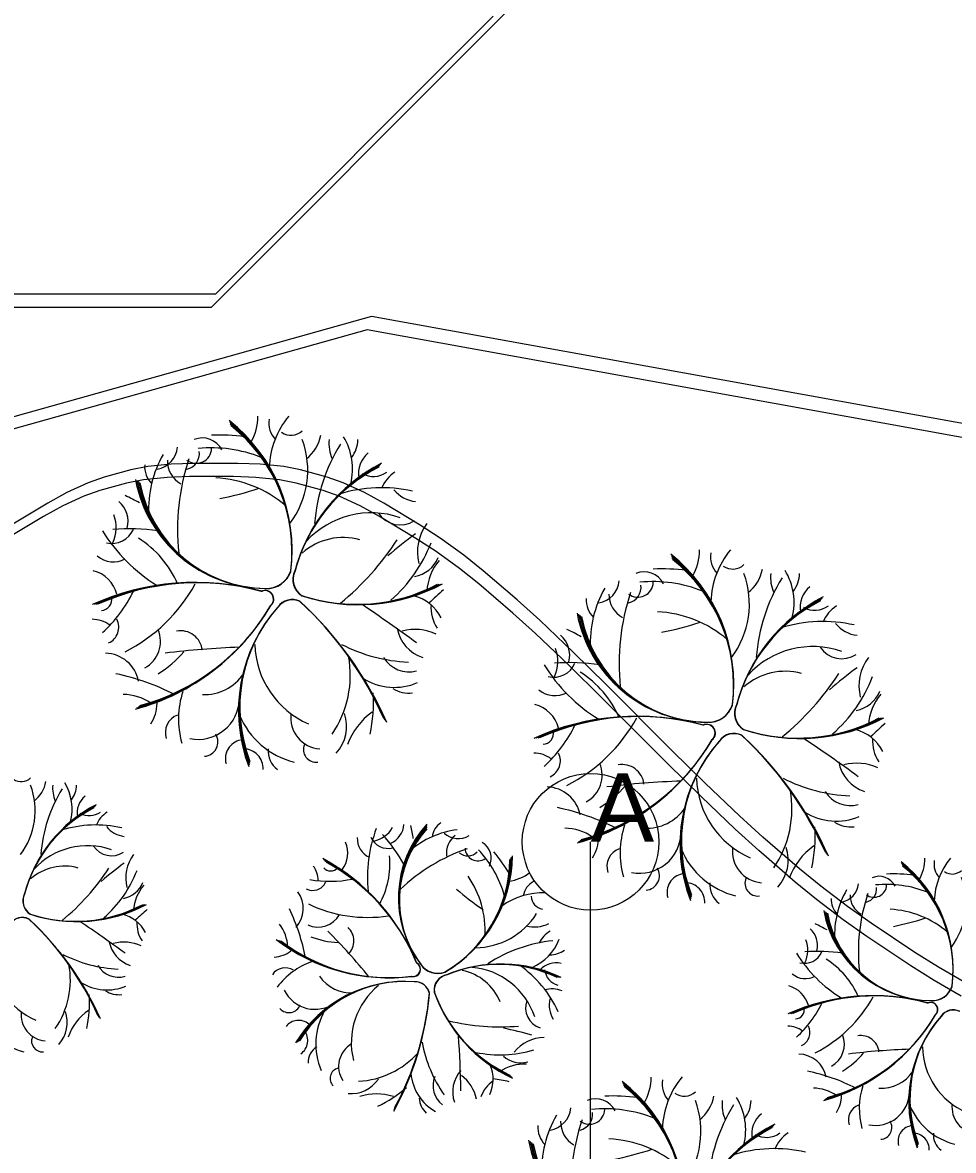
# Model space of a CAD drawing. Header units: metres. Extents: x -1097 to 1588, y -673 to 884.
# Drawn here: x 579.87 to 612.86, y 459.07 to 499.01 of the extents above; entities that cross this region are included whole.
import ezdxf

# ---------------------------------------------------------------- set-up
doc = ezdxf.new("R2010")
doc.units = ezdxf.units.M
doc.linetypes.add('DASHED', pattern=[1.524, 1.27, -0.254])
for name, color, linetype, lineweight, plot in [('CORTES', 1, 'Continuous', 0, False), ('REPLANTEO', 1, 'Continuous', 0, False), ('TERRENO', 188, 'Continuous', 0, False), ('VEGETACION', 85, 'Continuous', 0, False), ('VISTA LEJOS', 7, 'Continuous', 0, False)]:
    doc.layers.add(name, color=color, linetype=linetype, lineweight=lineweight, plot=plot)
doc.styles.add('ARIAL', font='arial.ttf')

msp = doc.modelspace()

# ---------------------------------------------------------------- linework, layer by layer
at = {"layer": 'CORTES'}
msp.add_lwpolyline([(600, 175), (600, 470)], dxfattribs=at)
msp.add_circle((600, 470), 2.42, dxfattribs=at)
at = {"layer": 'REPLANTEO', "linetype": 'DASHED'}
msp.add_lwpolyline([(600, 216), (600, 470)], dxfattribs=at)
at = {"layer": 'TERRENO'}
for points in [[(576.735, 488.933), (586.565, 488.933), (586.565, 488.933), (596.396, 498.763), (599.66, 502.056)], [(613.129, 464.539), (612.179, 465.086), (611.343, 465.614), (609.788, 466.651), (608.953, 467.236), (608.002, 467.956), (607.254, 468.571), (605.958, 469.694), (605.122, 470.452), (603.913, 471.604), (602.732, 472.766), (600.399, 475.099), (599.228, 476.251), (598.047, 477.374), (597.25, 478.094), (596.041, 479.131), (595.359, 479.678), (594.524, 480.283), (593.813, 480.744), (592.517, 481.521), (591.836, 481.896), (591.087, 482.241), (590.521, 482.443), (589.57, 482.702), (588.975, 482.817), (588.14, 482.904), (587.343, 482.933), (585.788, 482.933), (584.991, 482.904), (584.156, 482.817), (583.56, 482.702), (582.61, 482.443), (582.044, 482.241), (581.295, 481.896), (580.613, 481.521), (579.317, 480.744)]]:
    msp.add_lwpolyline(points, dxfattribs=at)
at = {"layer": 'VEGETACION'}
for centre, radius, start, end in [((583.564, 480.316), 5.862, -7.0126, 51.7609), ((586.345, 485.081), 1.869, -30.3109, -0.1369), ((589.441, 484.822), 0.839, 169.6778, -136.2887), ((591.613, 483.157), 3, 140.203, 178.1947), ((583.62, 480.302), 5.803, -7.0126, 51.7609), ((583.676, 480.287), 5.745, -7.0126, 51.7609), ((583.733, 480.273), 5.686, -7.0126, 51.7609), ((589.386, 484.977), 0.58, -125.0679, -46.7585), ((586.246, 483.526), 0.775, 26.989, 112.3536), ((586.863, 477.834), 6.571, 82.3394, 92.5468), ((586.845, 483.157), 3.133, -37.04, 20.2784), ((589.082, 484.657), 1.382, -52.2138, -10.7459), ((592.079, 484.112), 1.353, 174.4694, -156.1224), ((589.388, 483.209), 2.176, -14.1206, 31.5271), ((590.714, 484.255), 1.04, -37.8757, -0.6938), ((588.184, 481.795), 3.845, 149.9473, -176.8254), ((584.493, 484.065), 0.878, -80.5732, -5.4598), ((586.024, 483.951), 0.548, -126.8376, -2.2225), ((585.577, 483.748), 0.561, -77.8599, 7.8919), ((586.567, 479.198), 4.754, 68.3223, 95.6759), ((596.462, 480.804), 6.258, 148.3668, 175.7309), ((592.706, 483.051), 0.93, 129.1335, -169.7906), ((585.052, 483.29), 0.855, 175.5863, -134.2924), ((585.941, 483.494), 0.939, 178.8709, -119.6274), ((593.218, 481.061), 7.859, 161.4244, -173.9045), ((595.228, 478.066), 5.906, 117.2325, 165.0827), ((595.29, 478.057), 5.967, 117.2325, 165.0827), ((595.351, 478.049), 6.027, 117.2325, 165.0827), ((595.167, 478.074), 5.846, 117.2325, 165.0827), ((592.298, 483.748), 0.81, -119.4079, -53.7772), ((593.715, 482.077), 1.206, 122.4262, 158.3906), ((588.52, 483.704), 4.73, -169.3991, -90.6111), ((588.527, 483.656), 4.683, -169.3991, -90.6111), ((588.533, 483.608), 4.635, -169.3991, -90.6111), ((588.54, 483.559), 4.588, -169.3991, -90.6111), ((586.524, 478.798), 4.093, 49.1819, 87.2866), ((584.679, 493.273), 11.329, -78.8812, -71.6233), ((592.587, 477.544), 4.996, 77.262, 107.3482), ((581.012, 476.744), 6.054, 60.2465, 65.6779), ((593.912, 483.174), 1.128, -141.3142, -95.8118), ((582.678, 481.348), 0.931, -14.6065, 49.1598), ((581.938, 481.129), 1.251, -25.4563, 21.2377), ((592.225, 478.533), 3.119, 70.8016, 137.4059), ((593.253, 482.143), 0.922, -146.5166, -56.5593), ((587.817, 484.202), 6.03, -148.0271, -121.8354), ((583.041, 481.396), 0.827, -103.4701, -23.891), ((583.633, 473.73), 7.353, 81.8669, 94.4128), ((602.258, 469.236), 14.413, 125.9438, 130.9474), ((595.555, 480.254), 1.693, 143.1596, -166.5877), ((582.076, 477.712), 3.584, 23.3346, 57.9119), ((591.235, 478.588), 2.189, 74.3184, 131.5501), ((585.16, 485.819), 9.484, -50.9616, -32.7007), ((589.564, 482.423), 5.12, -49.014, -20.954), ((583.089, 480.793), 0.88, -130.2988, -61.7859), ((599.213, 475.578), 5.862, -7.0126, 51.7609), ((599.27, 475.564), 5.803, -7.0126, 51.7609), ((601.994, 480.343), 1.869, -30.3109, -0.1369), ((605.09, 480.084), 0.839, 169.6778, -136.2887), ((607.263, 478.419), 3, 140.203, 178.1947), ((593.554, 480.507), 1.134, -79.471, -22.6738), ((596.031, 478.773), 1.835, 139.4516, 176.9574), ((599.326, 475.549), 5.745, -7.0126, 51.7609), ((599.382, 475.535), 5.686, -7.0126, 51.7609), ((605.036, 480.239), 0.58, -125.0679, -46.7585), ((582.1, 478.485), 1.149, 14.1637, 76.1762), ((588.519, 479.881), 0.907, -93.1322, -17.9739), ((588.526, 479.87), 0.898, -93.1322, -17.9739), ((588.532, 479.86), 0.889, -93.1322, -17.9739), ((588.539, 479.85), 0.88, -93.1322, -17.9739), ((590.109, 479.283), 0.66, 153.4198, -121.2712), ((590.118, 479.287), 0.667, 153.4198, -121.2712), ((590.127, 479.292), 0.674, 153.4198, -121.2712), ((590.137, 479.296), 0.681, 153.4198, -121.2712), ((601.895, 478.787), 0.775, 26.989, 112.3536), ((602.513, 473.096), 6.571, 82.3394, 92.5468), ((602.494, 478.418), 3.133, -37.04, 20.2784), ((604.732, 479.918), 1.382, -52.2138, -10.7459), ((612.112, 476.065), 6.258, 148.3668, 175.7309), ((607.728, 479.374), 1.353, 174.4694, -156.1224), ((605.038, 478.47), 2.176, -14.1206, 31.5271), ((606.364, 479.517), 1.04, -37.8757, -0.6938), ((585.984, 470.303), 8.881, 74.7272, 114.2407), ((586.016, 470.389), 8.792, 74.7272, 114.2407), ((586.048, 470.474), 8.703, 74.7272, 114.2407), ((586.08, 470.56), 8.615, 74.7272, 114.2407), ((580.848, 481.964), 5.869, -63.0744, -28.8672), ((591.695, 484.61), 6.199, -108.1317, -62.2585), ((591.721, 484.669), 6.263, -108.1317, -62.2585), ((591.746, 484.728), 6.327, -108.1317, -62.2585), ((591.772, 484.787), 6.391, -108.1317, -62.2585), ((601.824, 470.746), 10.79, 130.7293, 134.4144), ((603.834, 477.057), 3.845, 149.9473, -176.8254), ((600.143, 479.327), 0.878, -80.5732, -5.4598), ((601.674, 479.212), 0.548, -126.8376, -2.2225), ((601.227, 479.01), 0.561, -77.8599, 7.8919), ((602.217, 474.46), 4.754, 68.3223, 95.6759), ((608.356, 478.313), 0.93, 129.1335, -169.7906), ((582.649, 478.582), 0.39, -87.4794, 11.746), ((579.51, 480.944), 4.762, -47.9098, -25.8136), ((588.451, 478.587), 0.311, -49.8029, 114.2093), ((588.458, 478.589), 0.308, -49.8029, 114.2093), ((588.466, 478.592), 0.305, -49.8029, 114.2093), ((588.473, 478.595), 0.302, -49.8029, 114.2093), ((589.431, 477.929), 0.64, 64.1571, 144.9717), ((589.429, 477.939), 0.634, 64.1571, 144.9717), ((589.427, 477.948), 0.627, 64.1571, 144.9717), ((589.424, 477.958), 0.621, 64.1571, 144.9717), ((581.228, 469.306), 12.511, 23.8645, 47.4059), ((581.145, 469.208), 12.64, 23.8645, 47.4059), ((581.063, 469.109), 12.769, 23.8645, 47.4059), ((580.981, 469.01), 12.898, 23.8645, 47.4059), ((593.362, 477.245), 1.513, 26.9787, 76.13), ((600.701, 478.552), 0.855, 175.5863, -134.2924), ((601.59, 478.756), 0.939, 178.8709, -119.6274), ((608.867, 476.323), 7.859, 161.4244, -173.9045), ((610.817, 473.336), 5.846, 117.2325, 165.0827), ((610.878, 473.327), 5.906, 117.2325, 165.0827), ((610.94, 473.319), 5.967, 117.2325, 165.0827), ((611.001, 473.311), 6.027, 117.2325, 165.0827), ((581.795, 482.372), 7.95, -74.8679, -30.4024), ((581.869, 482.337), 7.87, -74.8679, -30.4024), ((581.943, 482.302), 7.791, -74.8679, -30.4024), ((582.017, 482.267), 7.711, -74.8679, -30.4024), ((593.028, 474.64), 5.509, 138.4124, -158.9788), ((592.989, 474.682), 5.454, 138.4124, -158.9788), ((592.951, 474.725), 5.399, 138.4124, -158.9788), ((592.913, 474.767), 5.344, 138.4124, -158.9788), ((557.517, 427.296), 61.595, 53.87007, 56.06767), ((595.647, 478.297), 1.306, 175.4194, -146.0112), ((602.173, 474.059), 4.093, 49.1819, 87.2866), ((607.947, 479.01), 0.81, -119.4079, -53.7772), ((609.364, 477.339), 1.206, 122.4262, 158.3906), ((582.348, 476.882), 0.997, 52.2518, 90.5793), ((582.671, 477.601), 0.61, -65.7095, 27.1401), ((604.169, 478.966), 4.73, -169.3991, -90.6111), ((604.176, 478.918), 4.683, -169.3991, -90.6111), ((604.183, 478.869), 4.635, -169.3991, -90.6111), ((604.19, 478.821), 4.588, -169.3991, -90.6111), ((600.328, 488.535), 11.329, -78.8812, -71.6233), ((608.237, 472.806), 4.996, 77.262, 107.3482), ((609.562, 478.436), 1.128, -141.3142, -95.8118), ((583.689, 477.098), 1.069, -61.5198, 22.9503), ((585.468, 476.694), 0.78, 6.6356, 100.1339), ((594.491, 477.826), 1.374, -169.0993, -108.5458), ((593.781, 475.738), 1.784, 65.2459, 104.8545), ((598.328, 476.61), 0.931, -14.6065, 49.1598), ((596.662, 472.006), 6.054, 60.2465, 65.6779), ((591.254, 477.068), 3.15, -178.6401, -113.41), ((593.769, 482.034), 5.671, -117.2715, -92.2861), ((607.875, 473.795), 3.119, 70.8016, 137.4059), ((582.78, 475.458), 1.222, 10.8837, 88.4892), ((582.7, 479.175), 3.781, -58.5365, -40.244), ((588.502, 448.324), 28.581, 91.8959, 97.1824), ((587.764, 475.905), 3.722, -34.2307, 10.3731), ((593.562, 477.063), 1.045, -148.9222, -74.8688), ((597.588, 476.391), 1.251, -25.4563, 21.2377), ((608.903, 477.405), 0.922, -146.5166, -56.5593), ((611.204, 475.516), 1.693, 143.1596, -166.5877), ((603.467, 479.463), 6.03, -148.0271, -121.8354), ((598.691, 476.658), 0.827, -103.4701, -23.891), ((599.283, 468.992), 7.353, 81.8669, 94.4128), ((617.908, 464.498), 14.413, 125.9438, 130.9474), ((581.461, 467.731), 8.396, 63.1155, 78.2042), ((586.331, 476.868), 1.651, -93.0608, -33.7955), ((593.053, 477.562), 2.092, -122.2591, -66.9897), ((597.726, 472.973), 3.584, 23.3346, 57.9119), ((606.885, 473.85), 2.189, 74.3184, 131.5501), ((600.81, 481.081), 9.484, -50.9616, -32.7007), ((605.213, 477.684), 5.12, -49.014, -20.954), ((588.6, 474.35), 3.202, 162.2918, -164.5827), ((593.566, 476.346), 1.081, -121.9118, -83.5178), ((598.739, 476.055), 0.88, -130.2988, -61.7859), ((609.204, 475.769), 1.134, -79.471, -22.6738), ((583.424, 473.484), 1.735, 55.0521, 89.7129), ((583.331, 474.9), 1.306, -33.6652, 0.2761), ((586.091, 475.092), 1.466, -101.2643, -1.1503), ((586.334, 474.985), 5.974, -11.3278, 2.7521), ((611.681, 474.035), 1.835, 139.4516, 176.9574), ((590.488, 474.402), 1.115, 172.8016, -94.3436), ((589.931, 474.087), 1.423, -42.0554, 18.6273), ((593.602, 472.665), 2.347, 124.7312, 160.552), ((597.749, 473.747), 1.149, 14.1637, 76.1762), ((604.169, 475.142), 0.907, -93.1322, -17.9739), ((604.175, 475.132), 0.898, -93.1322, -17.9739), ((604.182, 475.122), 0.889, -93.1322, -17.9739), ((604.189, 475.112), 0.88, -93.1322, -17.9739), ((605.758, 474.545), 0.66, 153.4198, -121.2712), ((605.768, 474.549), 0.667, 153.4198, -121.2712), ((605.777, 474.553), 0.674, 153.4198, -121.2712), ((605.786, 474.558), 0.681, 153.4198, -121.2712), ((585.59, 473.868), 0.66, 109.7766, -161.1616), ((590.194, 475.591), 2.858, -157.3326, -104.242), ((601.634, 465.565), 8.881, 74.7272, 114.2407), ((601.666, 465.651), 8.792, 74.7272, 114.2407), ((601.698, 465.736), 8.703, 74.7272, 114.2407), ((601.73, 465.822), 8.615, 74.7272, 114.2407), ((595.16, 476.206), 4.762, -47.9098, -25.8136), ((596.498, 477.226), 5.869, -63.0744, -28.8672), ((604.101, 473.848), 0.311, -49.8029, 114.2093), ((604.108, 473.851), 0.308, -49.8029, 114.2093), ((604.116, 473.854), 0.305, -49.8029, 114.2093), ((604.123, 473.857), 0.302, -49.8029, 114.2093), ((607.345, 479.872), 6.199, -108.1317, -62.2585), ((607.37, 479.931), 6.263, -108.1317, -62.2585), ((607.396, 479.99), 6.327, -108.1317, -62.2585), ((607.422, 480.049), 6.391, -108.1317, -62.2585), ((617.473, 466.008), 10.79, 130.7293, 134.4144), ((586.281, 473.541), 0.513, -86.0663, 31.7343), ((598.299, 473.844), 0.39, -87.4794, 11.746), ((605.081, 473.191), 0.64, 64.1571, 144.9717), ((605.079, 473.201), 0.634, 64.1571, 144.9717), ((605.076, 473.21), 0.627, 64.1571, 144.9717), ((605.074, 473.219), 0.621, 64.1571, 144.9717), ((596.877, 464.568), 12.511, 23.8645, 47.4059), ((596.795, 464.469), 12.64, 23.8645, 47.4059), ((596.713, 464.371), 12.769, 23.8645, 47.4059), ((596.631, 464.272), 12.898, 23.8645, 47.4059), ((609.012, 472.507), 1.513, 26.9787, 76.13), ((587.734, 472.943), 0.675, 102.0332, -164.9929), ((590.278, 473.273), 0.456, 157.6352, -83.3031), ((597.445, 477.634), 7.95, -74.8679, -30.4024), ((597.519, 477.599), 7.87, -74.8679, -30.4024), ((597.593, 477.564), 7.791, -74.8679, -30.4024), ((597.667, 477.529), 7.711, -74.8679, -30.4024), ((608.677, 469.902), 5.509, 138.4124, -158.9788), ((608.639, 469.944), 5.454, 138.4124, -158.9788), ((608.601, 469.986), 5.399, 138.4124, -158.9788), ((608.562, 470.029), 5.344, 138.4124, -158.9788), ((573.167, 422.558), 61.595, 53.87007, 56.06767), ((611.297, 473.558), 1.306, 175.4194, -146.0112), ((587.701, 472.594), 0.696, -2.8136, 89.859), ((589.393, 473.217), 0.818, 174.9157, -126.473), ((597.997, 472.144), 0.997, 52.2518, 90.5793), ((598.32, 472.863), 0.61, -65.7095, 27.1401), ((599.339, 472.359), 1.069, -61.5198, 22.9503), ((601.117, 471.956), 0.78, 6.6356, 100.1339), ((610.14, 473.088), 1.374, -169.0993, -108.5458), ((609.431, 470.999), 1.784, 65.2459, 104.8545), ((579.829, 472.611), 0.479, -125.0679, -46.7585), ((579.578, 472.346), 1.142, -52.2138, -10.7459), ((604.152, 443.585), 28.581, 91.8959, 97.1824), ((606.904, 472.329), 3.15, -178.6401, -113.41), ((609.418, 477.295), 5.671, -117.2715, -92.2861), ((577.729, 471.106), 2.589, -37.04, 20.2784), ((585.676, 469.162), 5.171, 148.3668, 175.7309), ((582.054, 471.896), 1.118, 174.4694, -156.1224), ((579.831, 471.149), 1.798, -14.1206, 31.5271), ((580.926, 472.014), 0.859, -37.8757, -0.6938), ((598.43, 470.72), 1.222, 10.8837, 88.4892), ((598.35, 474.436), 3.781, -58.5365, -40.244), ((603.414, 471.167), 3.722, -34.2307, 10.3731), ((609.211, 472.325), 1.045, -148.9222, -74.8688), ((584.758, 466.886), 4.98, 117.2325, 165.0827), ((582.572, 471.019), 0.769, 129.1335, -169.7906), ((584.605, 466.906), 4.83, 117.2325, 165.0827), ((584.656, 466.9), 4.88, 117.2325, 165.0827), ((584.707, 466.893), 4.93, 117.2325, 165.0827), ((582.235, 471.595), 0.669, -119.4079, -53.7772), ((583.405, 470.214), 0.996, 122.4262, 158.3906), ((597.11, 462.992), 8.396, 63.1155, 78.2042), ((601.981, 472.13), 1.651, -93.0608, -33.7955), ((608.703, 472.824), 2.092, -122.2591, -66.9897), ((582.474, 466.468), 4.128, 77.262, 107.3482), ((583.569, 471.121), 0.932, -141.3142, -95.8118), ((592.617, 470.662), 0.769, -67.117, -3.3508), ((597.1, 468.017), 3.908, 138.0903, -143.1217), ((597.071, 467.989), 3.869, 138.0903, -143.1217), ((597.043, 467.96), 3.83, 138.0903, -143.1217), ((588.761, 469.439), 5.002, 7.736, 13.1674), ((595.084, 470.083), 0.707, 123.0758, 173.1971), ((604.25, 469.612), 3.202, 162.2918, -164.5827), ((601.984, 470.247), 5.974, -11.3278, 2.7521), ((609.216, 471.608), 1.081, -121.9118, -83.5178), ((592.46, 470.114), 0.727, 177.1906, -114.2964), ((597.072, 468.728), 4.982, 159.4624, -174.3459), ((592.831, 470.448), 0.683, -155.9806, -76.4016), ((592.102, 471.038), 1.034, -77.9669, -31.2728), ((588.103, 466.205), 6.075, 29.3564, 41.9022), ((597.015, 467.931), 3.791, 138.0903, -143.1217), ((595.679, 467.278), 3.177, 97.4368, 130.6641), ((595.311, 470.839), 0.725, -133.0838, -57.9704), ((595.665, 469.602), 0.776, 126.3603, -172.138), ((599.074, 468.746), 1.735, 55.0521, 89.7129), ((598.981, 470.162), 1.306, -33.6652, 0.2761), ((601.741, 470.354), 1.466, -101.2643, -1.1503), ((582.175, 467.286), 2.577, 70.8016, 137.4059), ((583.024, 470.269), 0.762, -146.5166, -56.5593), ((590.449, 469.602), 0.949, -38.3468, 23.6656), ((597.729, 463.608), 6.494, 108.9139, 133.5849), ((596.006, 469.778), 0.453, -179.3481, -54.733), ((593.164, 467.032), 3.928, 15.8118, 43.1653), ((595.839, 469.418), 0.64, -25.5215, 59.8431), ((601.24, 469.13), 0.66, 109.7766, -161.1616), ((605.844, 470.853), 2.858, -157.3326, -104.242), ((606.138, 469.664), 1.115, 172.8016, -94.3436), ((605.58, 469.349), 1.423, -42.0554, 18.6273), ((609.252, 467.927), 2.347, 124.7312, 160.552), ((584.926, 468.708), 1.399, 143.1596, -166.5877), ((587.038, 462.941), 7.338, 22.2167, 61.7302), ((587.111, 462.963), 7.265, 22.2167, 61.7302), ((587.183, 462.985), 7.191, 22.2167, 61.7302), ((589.93, 469.228), 2.961, -29.1759, 5.4014), ((592.443, 469.43), 4.698, -59.5232, -0.7497), ((592.424, 469.474), 4.747, -59.5232, -0.7497), ((592.405, 469.519), 4.795, -59.5232, -0.7497), ((592.386, 469.563), 4.844, -59.5232, -0.7497), ((595.649, 469.968), 0.464, -130.3704, -44.6187), ((592.418, 466.151), 5.429, 29.8289, 40.0362), ((610.304, 469.424), 1.544, -30.3109, -0.1369), ((612.862, 469.21), 0.693, 169.6778, -136.2887), ((614.657, 467.834), 2.478, 140.203, 178.1947), ((581.357, 467.331), 1.809, 74.3184, 131.5501), ((576.337, 473.306), 7.836, -50.9616, -32.7007), ((590.465, 459.604), 11.909, 125.9438, 130.9474), ((579.976, 470.5), 4.231, -49.014, -20.954), ((589.523, 468.633), 0.824, -0.2587, 38.0688), ((590.789, 469.291), 0.323, -139.9899, -40.7645), ((587.255, 463.007), 7.118, 22.2167, 61.7302), ((601.93, 468.803), 0.513, -86.0663, 31.7343), ((608.006, 465.487), 4.844, -7.0126, 51.7609), ((608.052, 465.475), 4.795, -7.0126, 51.7609), ((608.099, 465.463), 4.747, -7.0126, 51.7609), ((608.145, 465.451), 4.698, -7.0126, 51.7609), ((612.817, 469.338), 0.479, -125.0679, -46.7585), ((583.273, 468.917), 0.937, -79.471, -22.6738), ((590.157, 468.783), 0.504, -118.22, -25.3705), ((590.759, 472.536), 3.935, -100.4204, -78.3241), ((592.879, 466.859), 3.382, -3.3286, 34.776), ((596.909, 470.136), 1.544, -82.8214, -52.6474), ((598.296, 467.976), 0.693, 117.1673, 171.2007), ((603.384, 468.205), 0.675, 102.0332, -164.9929), ((603.351, 467.856), 0.696, -2.8136, 89.859), ((605.043, 468.479), 0.818, 174.9157, -126.473), ((605.927, 468.535), 0.456, 157.6352, -83.3031), ((610.222, 468.138), 0.64, 26.989, 112.3536), ((610.732, 463.436), 5.429, 82.3394, 92.5468), ((610.717, 467.834), 2.589, -37.04, 20.2784), ((580.426, 467.906), 0.546, 153.4198, -121.2712), ((580.434, 467.909), 0.551, 153.4198, -121.2712), ((580.441, 467.913), 0.557, 153.4198, -121.2712), ((580.449, 467.916), 0.563, 153.4198, -121.2712), ((585.32, 467.484), 1.516, 139.4516, 176.9574), ((588.807, 467.634), 1.01, -41.6268, 35.9787), ((601.441, 475.348), 9.361, -131.3917, -124.1338), ((598.297, 465.714), 2.478, 87.6925, 125.6842), ((611.823, 466.709), 3.177, 149.9473, -176.8254), ((608.774, 468.584), 0.725, -80.5732, -5.4598), ((609.97, 468.112), 0.776, 178.8709, -119.6274), ((615.983, 466.102), 6.494, 161.4244, -173.9045), ((610.038, 468.49), 0.453, -126.8376, -2.2225), ((609.67, 468.322), 0.464, -77.8599, 7.8919), ((610.487, 464.563), 3.928, 68.3223, 95.6759), ((581.737, 472.307), 5.122, -108.1317, -62.2585), ((581.758, 472.356), 5.175, -108.1317, -62.2585), ((581.779, 472.405), 5.228, -108.1317, -62.2585), ((581.8, 472.454), 5.281, -108.1317, -62.2585), ((592.101, 472.172), 4.849, -115.5849, -81.3777), ((598.37, 468.09), 0.479, -177.5784, -99.269), ((609.235, 467.944), 0.707, 175.5863, -134.2924), ((579.864, 466.795), 0.523, 64.1571, 144.9717), ((579.862, 466.803), 0.518, 64.1571, 144.9717), ((579.861, 466.81), 0.513, 64.1571, 144.9717), ((583.114, 466.222), 1.25, 26.9787, 76.13), ((590.106, 460.852), 8.915, 130.7293, 134.4144), ((583.077, 464.613), 6.938, 10.6049, 25.6937), ((590.339, 467.862), 0.883, -114.0303, -29.5602), ((595.898, 468.84), 2.589, -89.5505, -32.2321), ((612.101, 468.286), 3.908, -169.3991, -90.6111), ((612.106, 468.246), 3.869, -169.3991, -90.6111), ((612.112, 468.206), 3.83, -169.3991, -90.6111), ((612.118, 468.166), 3.791, -169.3991, -90.6111), ((610.451, 464.232), 3.382, 49.1819, 87.2866), ((579.866, 466.787), 0.529, 64.1571, 144.9717), ((573.088, 459.662), 10.337, 23.8645, 47.4059), ((573.02, 459.581), 10.444, 23.8645, 47.4059), ((572.952, 459.499), 10.55, 23.8645, 47.4059), ((572.884, 459.418), 10.657, 23.8645, 47.4059), ((553.496, 424.95), 50.894, 53.8701, 56.0677), ((585.002, 467.091), 1.079, 175.4194, -146.0112), ((587.836, 466.219), 1.434, 2.5416, 37.2023), ((590.969, 466.493), 0.645, -45.8749, 47.6233), ((598.007, 468.127), 1.142, -104.7244, -63.2564), ((607.274, 466.339), 0.769, -14.6065, 49.1598), ((605.897, 462.535), 5.002, 60.2465, 65.6779), ((608.927, 476.192), 9.361, -78.8812, -71.6233), ((592.845, 471.756), 6.568, -127.3784, -82.9129), ((592.859, 471.69), 6.503, -127.3784, -82.9129), ((591.203, 469.555), 3.124, -111.047, -92.7546), ((573.895, 450.236), 23.615, 39.3853, 44.6718), ((597.211, 467.199), 1.798, -66.6312, -20.9834), ((599.157, 465.889), 1.118, 121.9589, 151.3671), ((606.662, 466.158), 1.034, -25.4563, 21.2377), ((584.047, 466.702), 1.136, -169.0993, -108.5458), ((583.46, 464.976), 1.474, 65.2459, 104.8545), ((588.718, 466.992), 1.079, -86.1757, -52.2344), ((592.873, 471.624), 6.437, -127.3784, -82.9129), ((592.887, 471.557), 6.371, -127.3784, -82.9129), ((599.192, 461.352), 5.171, 95.8563, 123.2203), ((598.564, 466.856), 0.859, -90.3862, -53.2043), ((608.063, 460.045), 6.075, 81.8669, 94.4128), ((581.372, 466.075), 2.603, -178.6401, -113.41), ((583.45, 470.178), 4.686, -117.2715, -92.2861), ((591.007, 463.26), 2.646, 109.7813, 142.9068), ((611.52, 468.697), 4.982, -148.0271, -121.8354), ((607.574, 466.379), 0.683, -103.4701, -23.891), ((606.777, 463.334), 2.961, 23.3346, 57.9119), ((578.489, 465.115), 3.076, -34.2307, 10.3731), ((583.279, 466.071), 0.864, -148.9222, -74.8688), ((589.178, 464.991), 0.546, 57.2661, 146.3278), ((593.71, 465.489), 0.257, -102.3134, 61.6988), ((593.715, 465.485), 0.255, -102.3134, 61.6988), ((593.721, 465.482), 0.252, -102.3134, 61.6988), ((593.727, 465.478), 0.249, -102.3134, 61.6988), ((594.592, 466.095), 0.75, -145.6427, -70.4844), ((594.589, 466.085), 0.742, -145.6427, -70.4844), ((594.586, 466.076), 0.735, -145.6427, -70.4844), ((594.583, 466.066), 0.727, -145.6427, -70.4844), ((596.751, 460.828), 4.83, 64.722, 112.5721), ((596.776, 460.783), 4.88, 64.722, 112.5721), ((596.802, 460.739), 4.93, 64.722, 112.5721), ((596.828, 460.694), 4.98, 64.722, 112.5721), ((595.111, 463.664), 1.809, 21.8079, 79.0396), ((595.573, 462.988), 2.577, 18.2911, 84.8953), ((595.106, 462.253), 4.128, 24.7515, 54.8377), ((598.777, 464.944), 0.769, 76.623, 137.6988), ((599.028, 465.563), 0.669, -171.9184, -106.2877), ((607.614, 465.881), 0.727, -130.2988, -61.7859), ((582.859, 466.484), 1.729, -122.2591, -66.9897), ((593.424, 460.504), 4.552, 85.9019, 148.5107), ((593.432, 460.55), 4.506, 85.9019, 148.5107), ((593.441, 460.596), 4.461, 85.9019, 148.5107), ((593.449, 460.643), 4.415, 85.9019, 148.5107), ((591.517, 466.014), 1.364, -145.5713, -86.306), ((593.772, 464.516), 0.529, 11.6466, 92.4612), ((593.777, 464.522), 0.523, 11.6466, 92.4612), ((593.782, 464.528), 0.518, 11.6466, 92.4612), ((593.787, 464.534), 0.513, 11.6466, 92.4612), ((595, 464.752), 0.546, 100.9093, -173.7818), ((595.008, 464.748), 0.551, 100.9093, -173.7818), ((595.015, 464.744), 0.557, 100.9093, -173.7818), ((595.023, 464.74), 0.563, 100.9093, -173.7818), ((577.307, 464.354), 4.936, -11.3278, 2.7521), ((583.283, 465.479), 0.893, -121.9118, -83.5178), ((590.232, 465.279), 1.211, -153.7749, -53.6608), ((594.123, 462.887), 2.603, 128.8494, -165.9205), ((583.675, 465.571), 10.657, -28.646, -5.1047), ((583.781, 465.566), 10.55, -28.646, -5.1047), ((583.887, 465.562), 10.444, -28.646, -5.1047), ((583.993, 465.558), 10.337, -28.646, -5.1047), ((599.29, 466.391), 5.122, -160.6422, -114.769), ((599.342, 466.404), 5.175, -160.6422, -114.769), ((599.394, 466.417), 5.228, -160.6422, -114.769), ((599.445, 466.43), 5.281, -160.6422, -114.769), ((598.645, 463.793), 0.996, 69.9156, 105.88), ((610.005, 457.213), 7.338, 74.7272, 114.2407), ((606.796, 463.973), 0.949, 14.1637, 76.1762), ((610.032, 457.284), 7.265, 74.7272, 114.2407), ((610.059, 457.355), 7.191, 74.7272, 114.2407), ((610.085, 457.425), 7.118, 74.7272, 114.2407), ((612.1, 465.127), 0.75, -93.1322, -17.9739), ((612.106, 465.118), 0.742, -93.1322, -17.9739), ((612.111, 465.11), 0.735, -93.1322, -17.9739), ((612.117, 465.102), 0.727, -93.1322, -17.9739), ((589.311, 464.375), 0.424, -138.5768, -20.7762), ((598.457, 464.129), 0.762, 160.9729, -109.0699), ((599.464, 464.215), 0.932, 166.1753, -148.3223), ((604.657, 466.005), 3.935, -47.9098, -25.8136), ((605.762, 466.848), 4.849, -63.0744, -28.8672), ((612.044, 464.057), 0.257, -49.8029, 114.2093), ((612.05, 464.06), 0.255, -49.8029, 114.2093), ((612.056, 464.062), 0.252, -49.8029, 114.2093), ((612.062, 464.064), 0.249, -49.8029, 114.2093), ((580.497, 464.855), 2.362, -157.3326, -104.242), ((580.74, 463.872), 0.921, 172.8016, -94.3436), ((580.279, 463.612), 1.176, -42.0554, 18.6273), ((583.313, 462.437), 1.939, 124.7312, 160.552), ((592.623, 462.839), 2.362, 150.1568, -156.7526), ((607.25, 464.054), 0.323, -87.4794, 11.746), ((606.545, 467.185), 6.568, -74.8679, -30.4024), ((606.606, 467.156), 6.503, -74.8679, -30.4024), ((606.667, 467.127), 6.437, -74.8679, -30.4024), ((606.728, 467.098), 6.371, -74.8679, -30.4024), ((615.825, 460.797), 4.552, 138.4124, -158.9788), ((615.794, 460.831), 4.506, 138.4124, -158.9788), ((615.762, 460.866), 4.461, 138.4124, -158.9788), ((615.731, 460.901), 4.415, 138.4124, -158.9788), ((612.854, 463.514), 0.529, 64.1571, 144.9717), ((612.852, 463.522), 0.523, 64.1571, 144.9717), ((612.85, 463.53), 0.518, 64.1571, 144.9717), ((612.848, 463.538), 0.513, 64.1571, 144.9717), ((589.649, 463.121), 0.557, 49.5226, 142.4966), ((596.797, 471.284), 7.836, -103.4722, -85.2112), ((594.523, 451.735), 11.909, 73.4333, 78.4369), ((607.001, 462.649), 0.824, 52.2518, 90.5793), ((607.268, 463.243), 0.504, -65.7095, 27.1401), ((580.566, 462.94), 0.376, 157.6352, -83.3031), ((589.404, 462.967), 0.575, -55.3242, 37.3484), ((544.526, 459.977), 50.894, 1.3595, 3.5571), ((598.375, 461.67), 1.399, 90.6491, 140.9017), ((608.11, 462.827), 0.883, -61.5198, 22.9503), ((609.579, 462.494), 0.645, 6.6356, 100.1339), ((590.664, 462.171), 0.676, 122.4052, -178.9835), ((591.991, 462.049), 0.921, 120.291, -146.8541), ((591.606, 464.591), 3.076, -86.7412, -42.1374), ((598.644, 463.736), 4.686, -169.782, -144.7966), ((596.784, 466.688), 4.231, -101.5246, -73.4645), ((607.292, 464.543), 3.124, -58.5365, -40.244), ((612.086, 439.052), 23.615, 91.8959, 97.1824), ((614.36, 462.802), 2.603, -178.6401, -113.41), ((597.644, 460.613), 1.516, 86.9411, 124.4468), ((597.535, 463.109), 0.937, -131.9815, -75.1843), ((607.358, 461.473), 1.01, 10.8837, 88.4892), ((591.145, 461.619), 0.376, 105.1246, -135.8136), ((595.353, 461.956), 1.729, -174.7696, -119.5003), ((596.249, 461.147), 1.136, 138.3902, -161.0564), ((594.522, 460.562), 1.474, 12.7354, 52.3439), ((595.3, 461.594), 1.25, -25.5318, 23.6195), ((606.268, 455.087), 6.938, 63.1155, 78.2042), ((610.292, 462.637), 1.364, -93.0608, -33.7955), ((591.504, 462.256), 1.176, -94.566, -33.8832), ((595.281, 461.372), 0.864, 158.5673, -127.3793), ((597.139, 460.625), 1.079, 122.9089, 161.4783), ((595.294, 452.779), 8.915, 78.2188, 81.9039), ((597.496, 456.911), 5.862, -7.0126, 51.7609), ((597.552, 456.897), 5.803, -7.0126, 51.7609), ((597.608, 456.882), 5.745, -7.0126, 51.7609), ((597.665, 456.868), 5.686, -7.0126, 51.7609), ((600.277, 461.676), 1.869, -30.3109, -0.1369), ((603.373, 461.417), 0.839, 169.6778, -136.2887), ((605.545, 459.752), 3, 140.203, 178.1947), ((612.167, 460.557), 2.646, 162.2918, -164.5827), ((592.418, 459.134), 1.939, 72.2206, 108.0414), ((590.284, 465.065), 4.936, -63.8384, -49.7585), ((600.795, 454.429), 6.571, 82.3394, 92.5468), ((603.318, 461.572), 0.58, -125.0679, -46.7585), ((603.015, 461.252), 1.382, -52.2138, -10.7459), ((603.32, 459.804), 2.176, -14.1206, 31.5271), ((607.89, 459.841), 1.434, 55.0521, 89.7129), ((607.814, 461.012), 1.079, -33.6652, 0.2761), ((610.094, 461.17), 1.211, -101.2643, -1.1503), ((594.813, 461.008), 0.893, -174.4224, -136.0283), ((598.425, 460.66), 0.878, -80.5732, -5.4598), ((600.178, 460.121), 0.775, 26.989, 112.3536), ((600.499, 455.793), 4.754, 68.3223, 95.6759), ((600.777, 459.752), 3.133, -37.04, 20.2784), ((610.394, 457.399), 6.258, 148.3668, 175.7309), ((606.011, 460.707), 1.353, 174.4694, -156.1224), ((604.646, 460.85), 1.04, -37.8757, -0.6938), ((609.68, 460.159), 0.546, 109.7766, -161.1616), ((613.484, 461.582), 2.362, -157.3326, -104.242), ((613.727, 460.6), 0.921, 172.8016, -94.3436), ((602.116, 458.39), 3.845, 149.9473, -176.8254), ((607.15, 457.656), 7.859, 161.4244, -173.9045), ((599.956, 460.546), 0.548, -126.8376, -2.2225), ((599.51, 460.343), 0.561, -77.8599, 7.8919), ((606.638, 459.646), 0.93, 129.1335, -169.7906), ((598.984, 459.885), 0.855, 175.5863, -134.2924), ((599.873, 460.089), 0.939, 178.8709, -119.6274), ((609.099, 454.669), 5.846, 117.2325, 165.0827), ((609.161, 454.661), 5.906, 117.2325, 165.0827), ((609.222, 454.652), 5.967, 117.2325, 165.0827), ((609.284, 454.644), 6.027, 117.2325, 165.0827), ((610.251, 459.889), 0.424, -86.0663, 31.7343), ((611.451, 459.394), 0.557, 102.0332, -164.9929), ((602.452, 460.299), 4.73, -169.3991, -90.6111), ((602.459, 460.251), 4.683, -169.3991, -90.6111), ((602.465, 460.203), 4.635, -169.3991, -90.6111), ((600.456, 455.393), 4.093, 49.1819, 87.2866), ((606.23, 460.343), 0.81, -119.4079, -53.7772), ((607.647, 458.672), 1.206, 122.4262, 158.3906), ((611.424, 459.106), 0.575, -2.8136, 89.859), ((612.823, 459.621), 0.676, 174.9157, -126.473), ((602.472, 460.154), 4.588, -169.3991, -90.6111), ((598.611, 469.868), 11.329, -78.8812, -71.6233), ((606.519, 454.139), 4.996, 77.262, 107.3482)]:
    msp.add_arc(centre, radius, start, end, dxfattribs=at)
at = {"layer": 'VISTA LEJOS'}
for points in [[(576.735, 488.933), (586.565, 488.933), (586.565, 488.933), (596.396, 498.763), (599.66, 502.056)], [(576.886, 489.403), (586.716, 489.403), (586.716, 489.403), (596.547, 499.233)], [(592.233, 488.604), (535.514, 472.716)], [(640.587, 479.852), (592.233, 488.604)], [(592.082, 488.134), (535.363, 472.246)], [(640.436, 479.382), (592.082, 488.134)], [(613.28, 465.008), (612.329, 465.556), (611.494, 466.084), (609.939, 467.12), (609.104, 467.706), (608.153, 468.426), (607.404, 469.04), (606.108, 470.164), (605.273, 470.922), (604.064, 472.074), (602.883, 473.236), (600.55, 475.569), (599.379, 476.721), (598.198, 477.844), (597.401, 478.564), (596.191, 479.601), (595.51, 480.148), (594.675, 480.753), (593.964, 481.213), (592.668, 481.991), (591.987, 482.365), (591.238, 482.711), (590.671, 482.913), (589.721, 483.172), (589.126, 483.287), (588.291, 483.374), (587.494, 483.402), (585.938, 483.402), (585.142, 483.374), (584.306, 483.287), (583.711, 483.172), (582.761, 482.913), (582.194, 482.711), (581.446, 482.365), (580.764, 481.991), (579.468, 481.213)], [(613.129, 464.539), (612.179, 465.086), (611.343, 465.614), (609.788, 466.651), (608.953, 467.236), (608.002, 467.956), (607.254, 468.571), (605.958, 469.694), (605.122, 470.452), (603.913, 471.604), (602.732, 472.766), (600.399, 475.099), (599.228, 476.251), (598.047, 477.374), (597.25, 478.094), (596.041, 479.131), (595.359, 479.678), (594.524, 480.283), (593.813, 480.744), (592.517, 481.521), (591.836, 481.896), (591.087, 482.241), (590.521, 482.443), (589.57, 482.702), (588.975, 482.817), (588.14, 482.904), (587.343, 482.933), (585.788, 482.933), (584.991, 482.904), (584.156, 482.817), (583.56, 482.702), (582.61, 482.443), (582.044, 482.241), (581.295, 481.896), (580.613, 481.521), (579.317, 480.744)]]:
    msp.add_lwpolyline(points, dxfattribs=at)

# ---------------------------------------------------------------- texts
at = {"layer": 'CORTES', "style": 'ARIAL'}
msp.add_text('A', height=2.42, dxfattribs=at).set_placement((600, 470))

doc.saveas('drawing.dxf')
